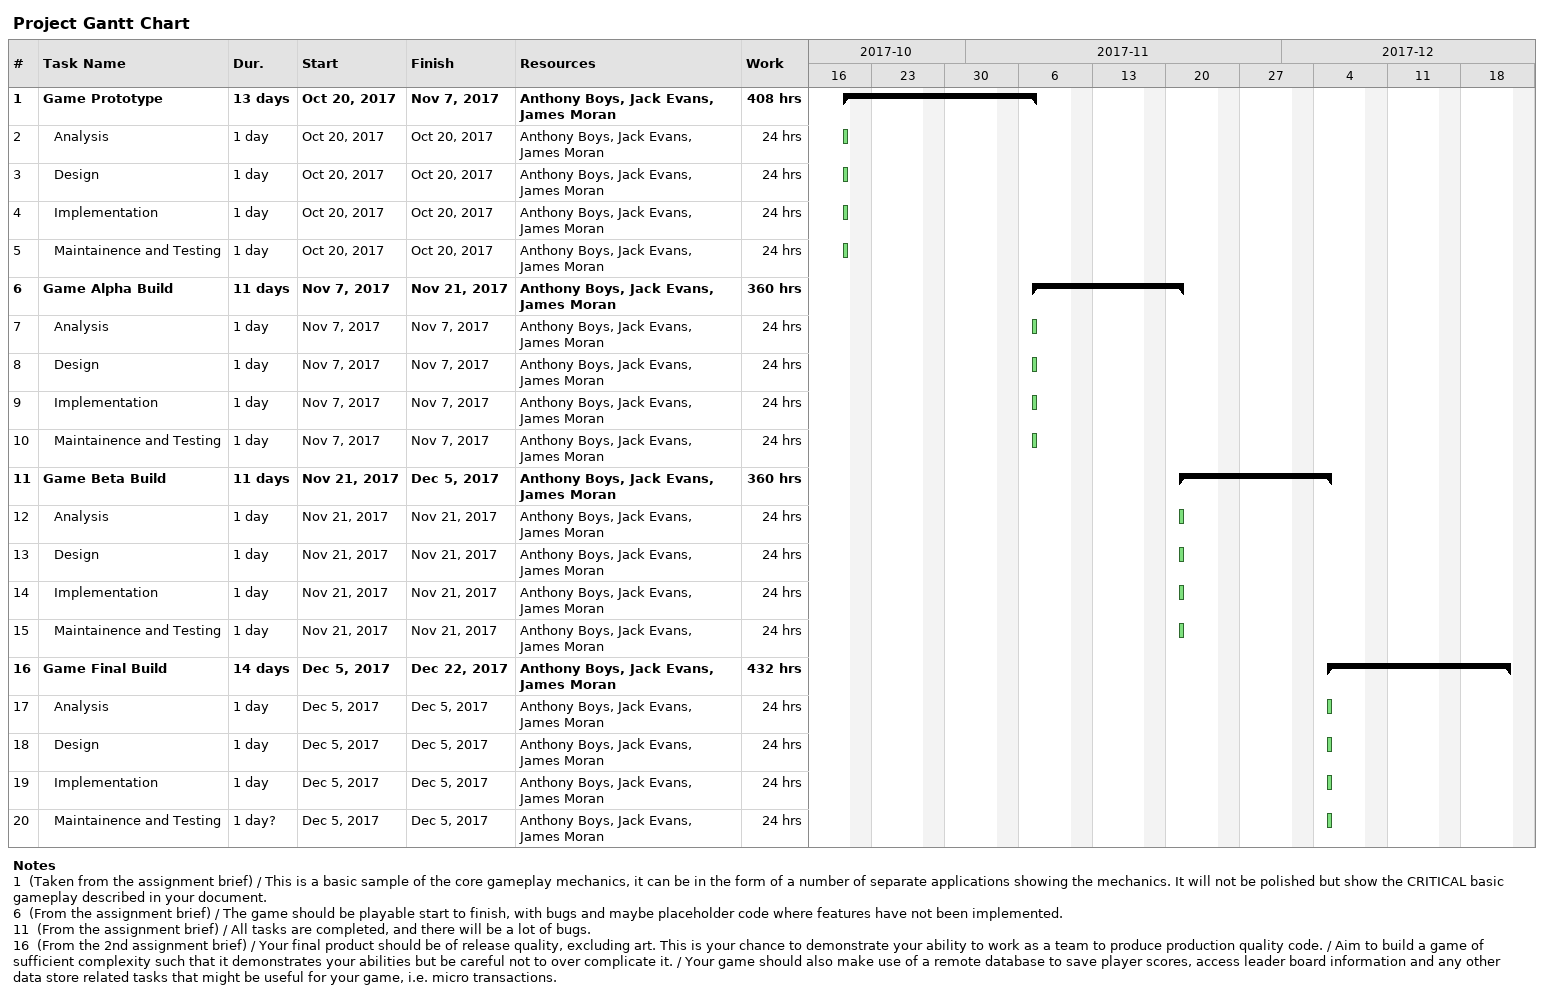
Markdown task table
Project Gantt Chart

| ID | Level | Task | Duration | Start | Finish | Resources | Work (h) |
|---|---|---|---|---|---|---|---|
| 1 | 1 | **Game Prototype** | 13d | 2017-10-20 | 2017-11-07 | Anthony Boys, Jack Evans, James Moran | 408 |
| 2 | 2 | Analysis | 1d | 2017-10-20 | 2017-10-20 | Anthony Boys, Jack Evans, James Moran | 24 |
| 3 | 2 | Design | 1d | 2017-10-20 | 2017-10-20 | Anthony Boys, Jack Evans, James Moran | 24 |
| 4 | 2 | Implementation | 1d | 2017-10-20 | 2017-10-20 | Anthony Boys, Jack Evans, James Moran | 24 |
| 5 | 2 | Maintainence and Testing | 1d | 2017-10-20 | 2017-10-20 | Anthony Boys, Jack Evans, James Moran | 24 |
| 6 | 1 | **Game Alpha Build** | 11d | 2017-11-07 | 2017-11-21 | Anthony Boys, Jack Evans, James Moran | 360 |
| 7 | 2 | Analysis | 1d | 2017-11-07 | 2017-11-07 | Anthony Boys, Jack Evans, James Moran | 24 |
| 8 | 2 | Design | 1d | 2017-11-07 | 2017-11-07 | Anthony Boys, Jack Evans, James Moran | 24 |
| 9 | 2 | Implementation | 1d | 2017-11-07 | 2017-11-07 | Anthony Boys, Jack Evans, James Moran | 24 |
| 10 | 2 | Maintainence and Testing | 1d | 2017-11-07 | 2017-11-07 | Anthony Boys, Jack Evans, James Moran | 24 |
| 11 | 1 | **Game Beta Build** | 11d | 2017-11-21 | 2017-12-05 | Anthony Boys, Jack Evans, James Moran | 360 |
| 12 | 2 | Analysis | 1d | 2017-11-21 | 2017-11-21 | Anthony Boys, Jack Evans, James Moran | 24 |
| 13 | 2 | Design | 1d | 2017-11-21 | 2017-11-21 | Anthony Boys, Jack Evans, James Moran | 24 |
| 14 | 2 | Implementation | 1d | 2017-11-21 | 2017-11-21 | Anthony Boys, Jack Evans, James Moran | 24 |
| 15 | 2 | Maintainence and Testing | 1d | 2017-11-21 | 2017-11-21 | Anthony Boys, Jack Evans, James Moran | 24 |
| 16 | 1 | **Game Final Build** | 14d | 2017-12-05 | 2017-12-22 | Anthony Boys, Jack Evans, James Moran | 432 |
| 17 | 2 | Analysis | 1d | 2017-12-05 | 2017-12-05 | Anthony Boys, Jack Evans, James Moran | 24 |
| 18 | 2 | Design | 1d | 2017-12-05 | 2017-12-05 | Anthony Boys, Jack Evans, James Moran | 24 |
| 19 | 2 | Implementation | 1d | 2017-12-05 | 2017-12-05 | Anthony Boys, Jack Evans, James Moran | 24 |
| 20 | 2 | Maintainence and Testing | 1d? | 2017-12-05 | 2017-12-05 | Anthony Boys, Jack Evans, James Moran | 24 |

Notes
- 1: (Taken from the assignment brief) / This is a basic sample of the core gameplay mechanics, it can be in the form of a number of separate applications showing the mechanics. It will not be polished but show the CRITICAL basic gameplay described in your document.
- 6: (From the assignment brief) / The game should be playable start to finish, with bugs and maybe placeholder code where features have not been implemented.
- 11: (From the assignment brief) / All tasks are completed, and there will be a lot of bugs.
- 16: (From the 2nd assignment brief) / Your final product should be of release quality, excluding art. This is your chance to demonstrate your ability to work as a team to produce production quality code. / Aim to build a game of sufficient complexity such that it demonstrates your abilities but be careful not to over complicate it. / Your game should also make use of a remote database to save player scores, access leader board information and any other data store related tasks that might be useful for your game, i.e. micro transactions.
